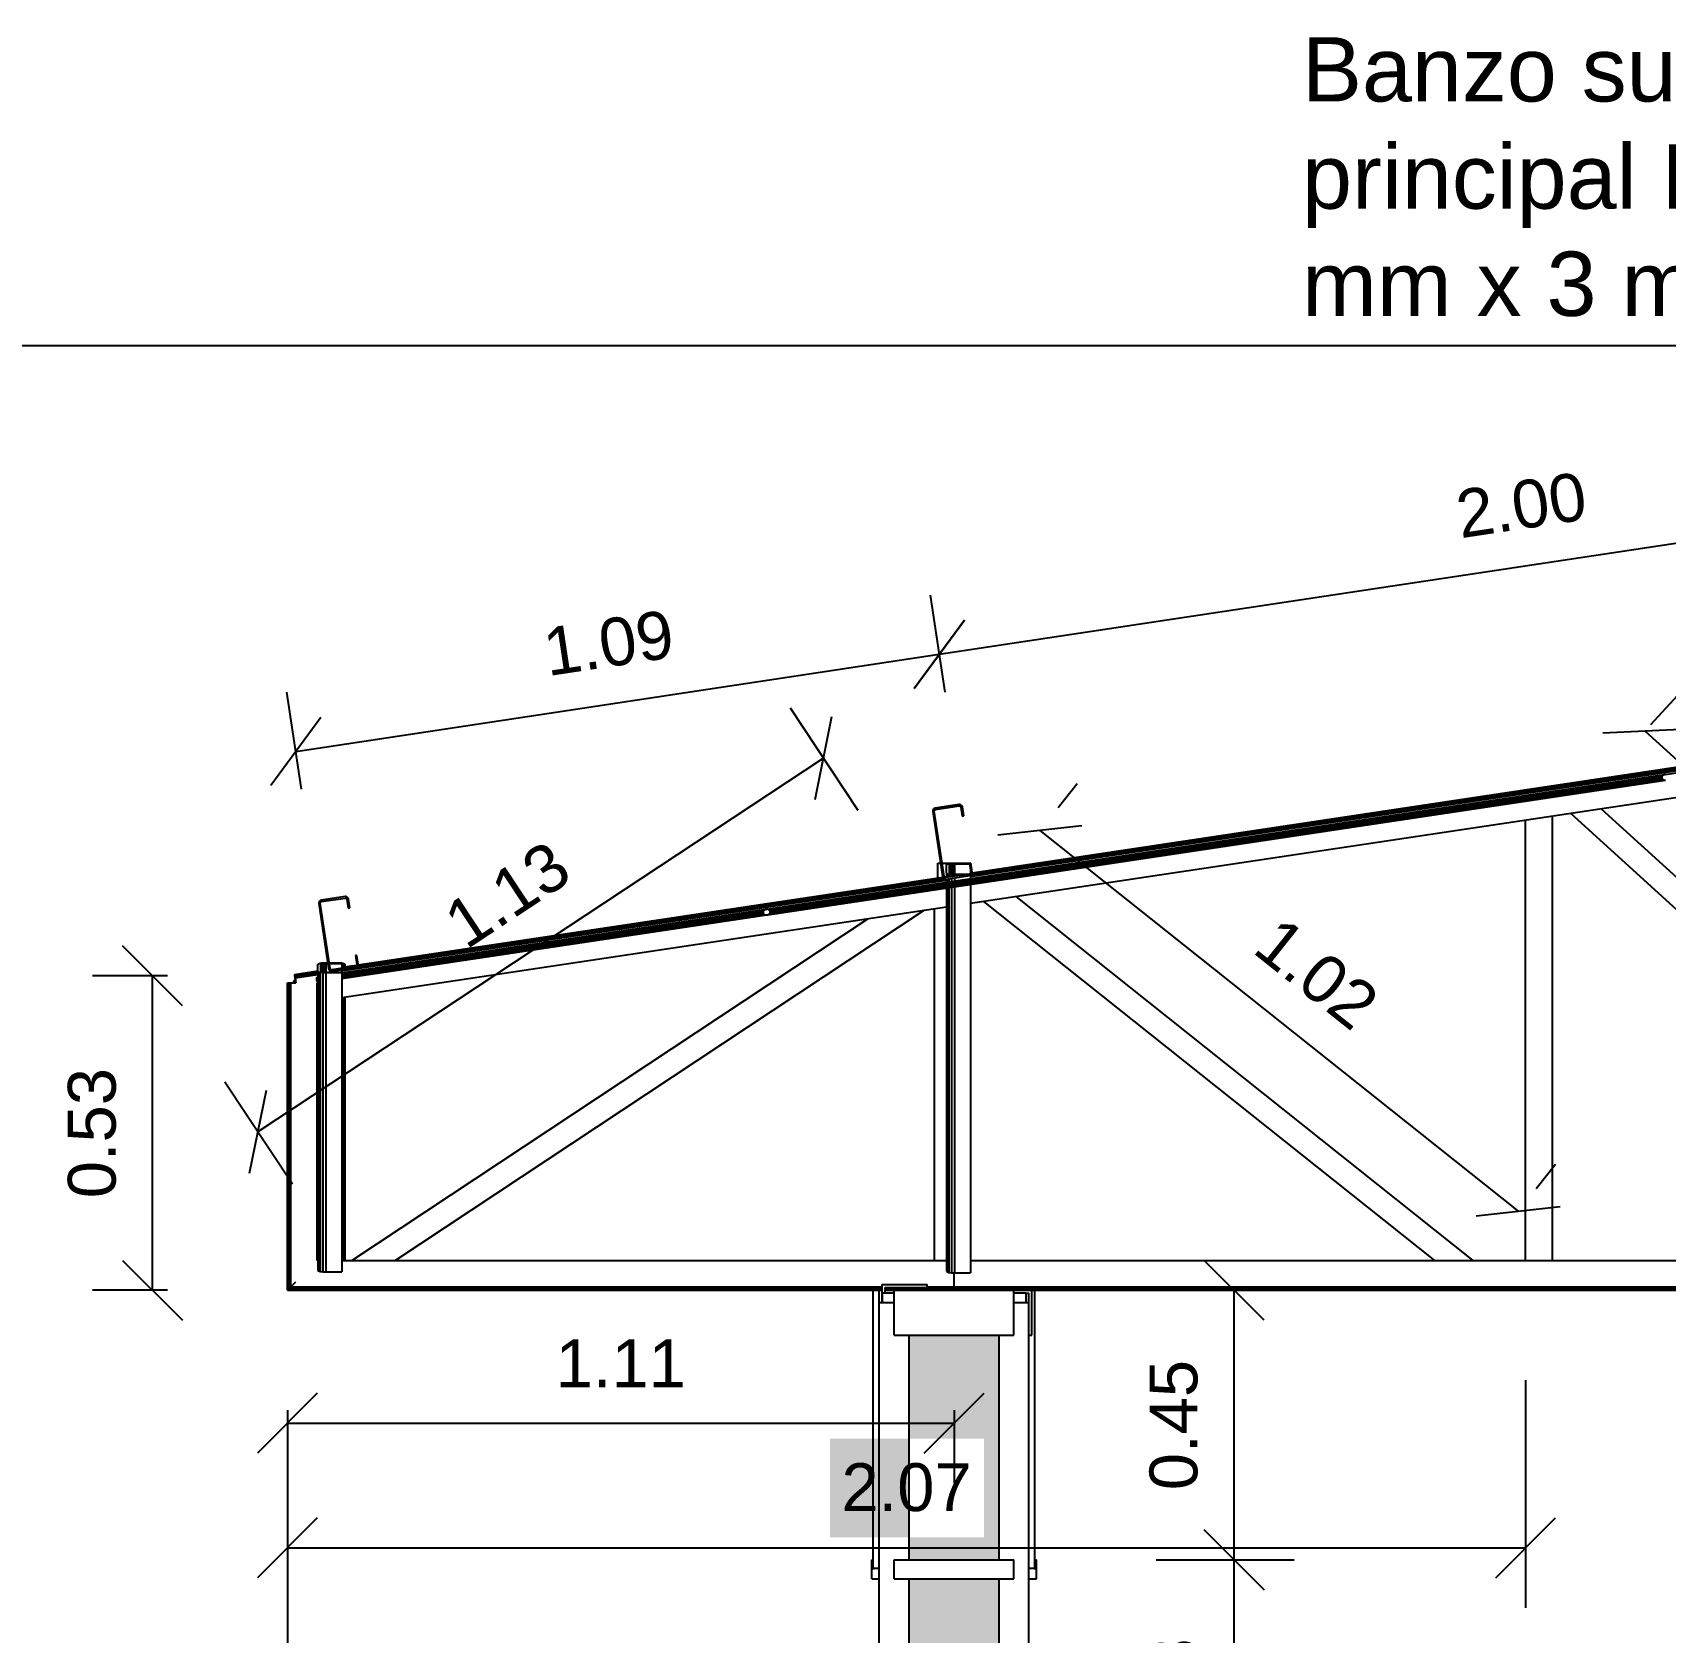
# Model space of a CAD drawing. Header units: millimetres. Extents: x 357 to 945, y 547 to 720.
# Drawn here: x 684.808 to 687.536, y 657.012 to 659.685 of the extents above; entities that cross this region are included whole.
import ezdxf

# ---------------------------------------------------------------- set-up
doc = ezdxf.new("R2010")
doc.units = ezdxf.units.MM
doc.header["$PDMODE"] = 34
doc.layers.add('ANC_COTAS', color=7, linetype='Continuous', lineweight=9)
for name, color, linetype in [('LCL - COTAS', 30, 'Continuous'), ('LCL-TEXTO4', 4, 'Continuous'), ('PLANTA-VIS', 7, 'Continuous')]:
    doc.layers.add(name, color=color, linetype=linetype)
doc.styles.add('Arial', font='arial.ttf')
doc.styles.add('ROMANS', font='arial.ttf')
doc.dimstyles.new('1-100', dxfattribs={"dimscale": 2, "dimtxt": 0.04, "dimasz": 0.05, "dimexe": 0.05, "dimexo": 0.1, "dimgap": 0.03, "dimtad": 1, "dimzin": 1, "dimdsep": 46, "dimtxsty": 'Arial', "dimblk": 'OBLIQUE', "dimcen": 0, "dimclrd": 256, "dimclre": 256, "dimclrt": 256, "dimadec": 0, "dimazin": 0, "dimtfac": 1, "dimtofl": 0, "dimtmove": 2, "dimatfit": 3, "dimldrblk": 'OBLIQUE', "dimfxl": 0.04, "dimtolj": 1, "dimtzin": 1, "dimarcsym": 0})

# ---------------------------------------------------------------- blocks, each defined once
blk = doc.blocks.new('_OBLIQUE')
at = {"color": 0, "linetype": 'ByBlock', "lineweight": -2}
blk.add_line((-0.5, -0.5), (0.5, 0.5), dxfattribs=at)
blk = doc.blocks.new('*D127')
at = {"layer": 'Defpoints', "color": 0, "transparency": 16777216}
for p in [(688.5892, 659.1614), (683.0051, 654.7237), (683.9977, 654.7237)]:
    blk.add_point(p, dxfattribs=at)
at = {"layer": 'LCL - COTAS', "lineweight": -2, "transparency": 16777216}
for p, q in [((688.3892, 659.1614), (682.9051, 659.1614)), ((683.0051, 659.1614), (683.0051, 654.7237)), ((683.7977, 654.7237), (682.9051, 654.7237))]:
    blk.add_line(p, q, dxfattribs=at)
at = {"layer": 'LCL - COTAS', "lineweight": -2, "transparency": 16777216, "xscale": 0.1, "yscale": 0.1, "zscale": 0.1}
for p, rotation in [((683.0051, 659.1614), 90), ((683.0051, 654.7237), 270)]:
    blk.add_blockref('_OBLIQUE', p, dxfattribs=dict(at, rotation=rotation))
at = {"layer": 'LCL - COTAS', "transparency": 16777216, "insert": (682.9051, 656.9426), "char_height": 0.08, "attachment_point": 5, "rotation": 90, "style": 'Arial'}
blk.add_mtext('\\A1;4.44', dxfattribs=at)
blk = doc.blocks.new('*D128')
at = {"layer": 'Defpoints', "color": 0, "transparency": 16777216}
for p in [(686.3229, 658.6462), (686.3623, 658.3853), (685.2873, 658.2229)]:
    blk.add_point(p, dxfattribs=at)
at = {"layer": 'LCL - COTAS', "lineweight": -2, "transparency": 16777216}
for p, q in [((686.3325, 658.583), (686.308, 658.7451)), ((685.2479, 658.4839), (686.3229, 658.6462)), ((685.2574, 658.4207), (685.2329, 658.5827))]:
    blk.add_line(p, q, dxfattribs=at)
at = {"layer": 'LCL - COTAS', "lineweight": -2, "transparency": 16777216, "xscale": 0.1, "yscale": 0.1, "zscale": 0.1}
for p, rotation in [((686.3229, 658.6462), 8.589323191064006), ((685.2479, 658.4839), 188.589323191064)]:
    blk.add_blockref('_OBLIQUE', p, dxfattribs=dict(at, rotation=rotation))
at = {"layer": 'LCL - COTAS', "transparency": 16777216, "insert": (685.7703, 658.6648), "char_height": 0.08, "attachment_point": 5, "rotation": 8.5893, "style": 'Arial'}
blk.add_mtext('\\A1;1.09', dxfattribs=at)
blk = doc.blocks.new('*D129')
at = {"layer": 'Defpoints', "color": 0, "transparency": 16777216}
for p in [(688.2976, 658.9445), (688.3364, 658.6874), (686.3623, 658.3853)]:
    blk.add_point(p, dxfattribs=at)
at = {"layer": 'LCL - COTAS', "lineweight": -2, "transparency": 16777216}
for p, q in [((688.3066, 658.8851), (688.2827, 659.0434)), ((686.3229, 658.6462), (688.2976, 658.9445)), ((686.3325, 658.583), (686.308, 658.7451))]:
    blk.add_line(p, q, dxfattribs=at)
at = {"layer": 'LCL - COTAS', "lineweight": -2, "transparency": 16777216, "xscale": 0.1, "yscale": 0.1, "zscale": 0.1}
for p, rotation in [((688.2976, 658.9445), 8.58932319106403), ((686.3229, 658.6462), 188.589323191064)]:
    blk.add_blockref('_OBLIQUE', p, dxfattribs=dict(at, rotation=rotation))
at = {"layer": 'LCL - COTAS', "transparency": 16777216, "insert": (687.2952, 658.8951), "char_height": 0.08, "attachment_point": 5, "rotation": 8.5893, "style": 'Arial'}
blk.add_mtext('\\A1;2.00', dxfattribs=at)
blk = doc.blocks.new('*D134')
at = {"layer": 'Defpoints', "color": 0, "transparency": 16777216}
for p in [(685.0084, 658.1089), (685.2337, 658.1089), (685.2337, 657.5837)]:
    blk.add_point(p, dxfattribs=at)
at = {"layer": 'LCL - COTAS', "lineweight": -2, "transparency": 16777216}
for p, q in [((685.0337, 658.1089), (684.9084, 658.1089)), ((685.0084, 657.5837), (685.0084, 658.1089)), ((685.0337, 657.5837), (684.9084, 657.5837))]:
    blk.add_line(p, q, dxfattribs=at)
at = {"layer": 'LCL - COTAS', "lineweight": -2, "transparency": 16777216, "xscale": 0.1, "yscale": 0.1, "zscale": 0.1}
for p, rotation in [((685.0084, 658.1089), 90), ((685.0084, 657.5837), 270)]:
    blk.add_blockref('_OBLIQUE', p, dxfattribs=dict(at, rotation=rotation))
at = {"layer": 'LCL - COTAS', "transparency": 16777216, "insert": (684.9075, 657.8463), "char_height": 0.08, "attachment_point": 5, "rotation": 90, "style": 'Arial'}
blk.add_mtext('\\A1;0.53', dxfattribs=at)
blk = doc.blocks.new('*D135')
at = {"layer": 'Defpoints', "color": 0, "transparency": 16777216}
for p in [(685.2337, 657.5837), (686.3476, 657.5837), (686.3476, 657.3617)]:
    blk.add_point(p, dxfattribs=at)
at = {"layer": 'LCL - COTAS', "lineweight": -2, "transparency": 16777216}
for p, q in [((685.2337, 657.3837), (685.2337, 657.2617)), ((686.3476, 657.3837), (686.3476, 657.2617)), ((685.2337, 657.3617), (686.3476, 657.3617))]:
    blk.add_line(p, q, dxfattribs=at)
at = {"layer": 'LCL - COTAS', "lineweight": -2, "transparency": 16777216, "xscale": 0.1, "yscale": 0.1, "zscale": 0.1, "rotation": 180}
blk.add_blockref('_OBLIQUE', (685.2337, 657.3617), dxfattribs=at)
at = {"layer": 'LCL - COTAS', "lineweight": -2, "transparency": 16777216, "xscale": 0.1, "yscale": 0.1, "zscale": 0.1}
blk.add_blockref('_OBLIQUE', (686.3476, 657.3617), dxfattribs=at)
at = {"layer": 'LCL - COTAS', "transparency": 16777216, "insert": (685.7907, 657.4618), "char_height": 0.08, "attachment_point": 5, "style": 'Arial'}
blk.add_mtext('\\A1;1.11', dxfattribs=at)
blk = doc.blocks.new('*D136')
at = {"layer": 'Defpoints', "color": 0, "transparency": 16777216}
for p in [(687.3024, 657.6337), (685.2337, 657.5837), (687.3024, 657.1534)]:
    blk.add_point(p, dxfattribs=at)
at = {"layer": 'LCL - COTAS', "lineweight": -2, "transparency": 16777216}
for p, q in [((687.3024, 657.4337), (687.3024, 657.0534)), ((685.2337, 657.3837), (685.2337, 657.0534)), ((685.2337, 657.1534), (687.3024, 657.1534))]:
    blk.add_line(p, q, dxfattribs=at)
at = {"layer": 'LCL - COTAS', "lineweight": -2, "transparency": 16777216, "xscale": 0.1, "yscale": 0.1, "zscale": 0.1, "rotation": 180}
blk.add_blockref('_OBLIQUE', (685.2337, 657.1534), dxfattribs=at)
at = {"layer": 'LCL - COTAS', "lineweight": -2, "transparency": 16777216, "xscale": 0.1, "yscale": 0.1, "zscale": 0.1}
blk.add_blockref('_OBLIQUE', (687.3024, 657.1534), dxfattribs=at)
at = {"layer": 'LCL - COTAS', "transparency": 16777216, "insert": (686.2681, 657.2543), "char_height": 0.08, "attachment_point": 5, "style": 'Arial'}
blk.add_mtext('\\A1;2.07', dxfattribs=at)
blk = doc.blocks.new('*D137')
at = {"layer": 'Defpoints', "color": 0, "transparency": 16777216}
for p in [(688.2899, 657.6337), (685.2337, 657.5837), (688.2899, 656.852)]:
    blk.add_point(p, dxfattribs=at)
at = {"layer": 'LCL - COTAS', "lineweight": -2, "transparency": 16777216}
for p, q in [((688.2899, 657.4337), (688.2899, 656.752)), ((685.2337, 657.3837), (685.2337, 656.752)), ((685.2337, 656.852), (686.8712, 656.852)), ((688.2899, 656.852), (687.1989, 656.852))]:
    blk.add_line(p, q, dxfattribs=at)
at = {"layer": 'LCL - COTAS', "lineweight": -2, "transparency": 16777216, "xscale": 0.1, "yscale": 0.1, "zscale": 0.1, "rotation": 180}
blk.add_blockref('_OBLIQUE', (685.2337, 656.852), dxfattribs=at)
at = {"layer": 'LCL - COTAS', "lineweight": -2, "transparency": 16777216, "xscale": 0.1, "yscale": 0.1, "zscale": 0.1}
blk.add_blockref('_OBLIQUE', (688.2899, 656.852), dxfattribs=at)
at = {"layer": 'LCL - COTAS', "transparency": 16777216, "insert": (687.035, 656.95), "char_height": 0.08, "attachment_point": 5, "style": 'Arial'}
blk.add_mtext('\\A1;3.06', dxfattribs=at)
blk = doc.blocks.new('*D138')
at = {"layer": 'Defpoints', "color": 0, "transparency": 16777216}
for p in [(689.2774, 657.6337), (685.2337, 657.5837), (689.2774, 656.5216)]:
    blk.add_point(p, dxfattribs=at)
at = {"layer": 'LCL - COTAS', "lineweight": -2, "transparency": 16777216}
for p, q in [((689.2774, 657.4337), (689.2774, 656.4216)), ((685.2337, 657.3837), (685.2337, 656.4216)), ((685.2337, 656.5216), (689.2774, 656.5216))]:
    blk.add_line(p, q, dxfattribs=at)
at = {"layer": 'LCL - COTAS', "lineweight": -2, "transparency": 16777216, "xscale": 0.1, "yscale": 0.1, "zscale": 0.1, "rotation": 180}
blk.add_blockref('_OBLIQUE', (685.2337, 656.5216), dxfattribs=at)
at = {"layer": 'LCL - COTAS', "lineweight": -2, "transparency": 16777216, "xscale": 0.1, "yscale": 0.1, "zscale": 0.1}
blk.add_blockref('_OBLIQUE', (689.2774, 656.5216), dxfattribs=at)
at = {"layer": 'LCL - COTAS', "transparency": 16777216, "insert": (687.2556, 656.6224), "char_height": 0.08, "attachment_point": 5, "style": 'Arial'}
blk.add_mtext('\\A1;4.04', dxfattribs=at)
blk = doc.blocks.new('*D139')
at = {"layer": 'Defpoints', "color": 0, "transparency": 16777216}
for p in [(690.2649, 657.6337), (685.2337, 657.5837), (690.2649, 656.2375)]:
    blk.add_point(p, dxfattribs=at)
at = {"layer": 'LCL - COTAS', "lineweight": -2, "transparency": 16777216}
for p, q in [((690.2649, 657.4337), (690.2649, 656.1375)), ((685.2337, 657.3837), (685.2337, 656.1375)), ((685.2337, 656.2375), (690.2649, 656.2375))]:
    blk.add_line(p, q, dxfattribs=at)
at = {"layer": 'LCL - COTAS', "lineweight": -2, "transparency": 16777216, "xscale": 0.1, "yscale": 0.1, "zscale": 0.1, "rotation": 180}
blk.add_blockref('_OBLIQUE', (685.2337, 656.2375), dxfattribs=at)
at = {"layer": 'LCL - COTAS', "lineweight": -2, "transparency": 16777216, "xscale": 0.1, "yscale": 0.1, "zscale": 0.1}
blk.add_blockref('_OBLIQUE', (690.2649, 656.2375), dxfattribs=at)
at = {"layer": 'LCL - COTAS', "transparency": 16777216, "insert": (687.7493, 656.3384), "char_height": 0.08, "attachment_point": 5, "style": 'Arial'}
blk.add_mtext('\\A1;5.03', dxfattribs=at)
blk = doc.blocks.new('*D140')
at = {"layer": 'Defpoints', "color": 0, "transparency": 16777216}
for p in [(691.2524, 657.6337), (685.2337, 657.5837), (691.2524, 655.9988)]:
    blk.add_point(p, dxfattribs=at)
at = {"layer": 'LCL - COTAS', "lineweight": -2, "transparency": 16777216}
for p, q in [((691.2524, 657.4337), (691.2524, 655.8988)), ((685.2337, 657.3837), (685.2337, 655.8988)), ((685.2337, 655.9988), (691.2524, 655.9988))]:
    blk.add_line(p, q, dxfattribs=at)
at = {"layer": 'LCL - COTAS', "lineweight": -2, "transparency": 16777216, "xscale": 0.1, "yscale": 0.1, "zscale": 0.1, "rotation": 180}
blk.add_blockref('_OBLIQUE', (685.2337, 655.9988), dxfattribs=at)
at = {"layer": 'LCL - COTAS', "lineweight": -2, "transparency": 16777216, "xscale": 0.1, "yscale": 0.1, "zscale": 0.1}
blk.add_blockref('_OBLIQUE', (691.2524, 655.9988), dxfattribs=at)
at = {"layer": 'LCL - COTAS', "transparency": 16777216, "insert": (688.2431, 656.0996), "char_height": 0.08, "attachment_point": 5, "style": 'Arial'}
blk.add_mtext('\\A1;6.02', dxfattribs=at)
blk = doc.blocks.new('*D141')
at = {"layer": 'Defpoints', "color": 0, "transparency": 16777216}
for p in [(685.2337, 657.5837), (692.2726, 657.5837), (692.2726, 655.7471)]:
    blk.add_point(p, dxfattribs=at)
at = {"layer": 'LCL - COTAS', "lineweight": -2, "transparency": 16777216}
for p, q in [((685.2337, 657.3837), (685.2337, 655.6471)), ((692.2726, 657.3837), (692.2726, 655.6471)), ((685.2337, 655.7471), (692.2726, 655.7471))]:
    blk.add_line(p, q, dxfattribs=at)
at = {"layer": 'LCL - COTAS', "lineweight": -2, "transparency": 16777216, "xscale": 0.1, "yscale": 0.1, "zscale": 0.1, "rotation": 180}
blk.add_blockref('_OBLIQUE', (685.2337, 655.7471), dxfattribs=at)
at = {"layer": 'LCL - COTAS', "lineweight": -2, "transparency": 16777216, "xscale": 0.1, "yscale": 0.1, "zscale": 0.1}
blk.add_blockref('_OBLIQUE', (692.2726, 655.7471), dxfattribs=at)
at = {"layer": 'LCL - COTAS', "transparency": 16777216, "insert": (688.7532, 655.848), "char_height": 0.08, "attachment_point": 5, "style": 'Arial'}
blk.add_mtext('\\A1;7.04', dxfattribs=at)
blk = doc.blocks.new('*D142')
at = {"layer": 'Defpoints', "color": 0, "transparency": 16777216}
for p in [(686.2974, 658.2186), (685.1843, 657.8483), (685.3524, 657.5939)]:
    blk.add_point(p, dxfattribs=at)
at = {"layer": 'LCL - COTAS', "lineweight": -2, "transparency": 16777216}
for p, q in [((686.1872, 658.3854), (686.0742, 658.5563)), ((686.1294, 658.4729), (685.1843, 657.8483)), ((685.2421, 657.7608), (685.1291, 657.9317))]:
    blk.add_line(p, q, dxfattribs=at)
at = {"layer": 'LCL - COTAS', "lineweight": -2, "transparency": 16777216, "xscale": 0.1, "yscale": 0.1, "zscale": 0.1}
for p, rotation in [((686.1294, 658.4729), 33.46246375828493), ((685.1843, 657.8483), 213.4624637582849)]:
    blk.add_blockref('_OBLIQUE', p, dxfattribs=dict(at, rotation=rotation))
at = {"layer": 'LCL - COTAS', "transparency": 16777216, "insert": (685.6012, 658.2447), "char_height": 0.08, "attachment_point": 5, "rotation": 33.4625, "style": 'Arial'}
blk.add_mtext('\\A1;1.13', dxfattribs=at)
blk = doc.blocks.new('*D143')
at = {"layer": 'Defpoints', "color": 0, "transparency": 16777216}
for p in [(686.3966, 658.2335), (687.2899, 657.7159), (687.1957, 657.5975)]:
    blk.add_point(p, dxfattribs=at)
at = {"layer": 'LCL - COTAS', "lineweight": -2, "transparency": 16777216}
for p, q in [((686.5212, 658.39), (686.5531, 658.4301)), ((686.4908, 658.3519), (687.2899, 657.7159)), ((687.3202, 657.754), (687.3522, 657.7942))]:
    blk.add_line(p, q, dxfattribs=at)
at = {"layer": 'LCL - COTAS', "lineweight": -2, "transparency": 16777216, "xscale": 0.1, "yscale": 0.1, "zscale": 0.1}
for p, rotation in [((686.4908, 658.3519), 141.484802203746), ((687.2899, 657.7159), 321.484802203746)]:
    blk.add_blockref('_OBLIQUE', p, dxfattribs=dict(at, rotation=rotation))
at = {"layer": 'LCL - COTAS', "transparency": 16777216, "insert": (686.9532, 658.1128), "char_height": 0.08, "attachment_point": 5, "rotation": 321.4848, "style": 'Arial'}
blk.add_mtext('\\A1;1.02', dxfattribs=at)
blk = doc.blocks.new('*D144')
at = {"layer": 'Defpoints', "color": 0, "transparency": 16777216}
for p in [(687.3774, 658.3806), (688.3598, 657.739), (688.2352, 657.6017)]:
    blk.add_point(p, dxfattribs=at)
at = {"layer": 'LCL - COTAS', "lineweight": -2, "transparency": 16777216}
for p, q in [((687.5118, 658.5287), (687.5693, 658.5919)), ((687.502, 658.5179), (688.3598, 657.739)), ((688.3696, 657.7498), (688.4271, 657.8131))]:
    blk.add_line(p, q, dxfattribs=at)
at = {"layer": 'LCL - COTAS', "lineweight": -2, "transparency": 16777216, "xscale": 0.1, "yscale": 0.1, "zscale": 0.1}
for p, rotation in [((687.502, 658.5179), 137.7620220731964), ((688.3598, 657.739), 317.7620220731964)]:
    blk.add_blockref('_OBLIQUE', p, dxfattribs=dict(at, rotation=rotation))
at = {"layer": 'LCL - COTAS', "transparency": 16777216, "insert": (687.9987, 658.2031), "char_height": 0.08, "attachment_point": 5, "rotation": 317.762, "style": 'Arial'}
blk.add_mtext('\\A1;1.16', dxfattribs=at)
blk = doc.blocks.new('*D157')
at = {"layer": 'Defpoints', "color": 0, "transparency": 16777216}
for p in [(686.4854, 657.1335), (686.8155, 657.1335), (686.4854, 656.6535)]:
    blk.add_point(p, dxfattribs=at)
at = {"layer": 'LCL - COTAS', "lineweight": -2, "transparency": 16777216}
for p, q in [((686.6854, 657.1335), (686.9155, 657.1335)), ((686.8155, 656.6535), (686.8155, 657.1335)), ((686.6854, 656.6535), (686.9155, 656.6535))]:
    blk.add_line(p, q, dxfattribs=at)
at = {"layer": 'LCL - COTAS', "lineweight": -2, "transparency": 16777216, "xscale": 0.1, "yscale": 0.1, "zscale": 0.1}
for p, rotation in [((686.8155, 657.1335), 90), ((686.8155, 656.6535), 270)]:
    blk.add_blockref('_OBLIQUE', p, dxfattribs=dict(at, rotation=rotation))
at = {"layer": 'LCL - COTAS', "transparency": 16777216, "insert": (686.7146, 656.8935), "char_height": 0.08, "attachment_point": 5, "rotation": 90, "style": 'Arial'}
blk.add_mtext('\\A1;0.48', dxfattribs=at)
blk = doc.blocks.new('*D158')
at = {"layer": 'Defpoints', "color": 0, "transparency": 16777216}
for p in [(686.4476, 657.5837), (686.8155, 657.5837), (686.4854, 657.1335)]:
    blk.add_point(p, dxfattribs=at)
at = {"layer": 'LCL - COTAS', "lineweight": -2, "transparency": 16777216}
for p, q in [((686.6476, 657.5837), (686.9155, 657.5837)), ((686.8155, 657.1335), (686.8155, 657.5837)), ((686.6854, 657.1335), (686.9155, 657.1335))]:
    blk.add_line(p, q, dxfattribs=at)
at = {"layer": 'LCL - COTAS', "lineweight": -2, "transparency": 16777216, "xscale": 0.1, "yscale": 0.1, "zscale": 0.1}
for p, rotation in [((686.8155, 657.5837), 90), ((686.8155, 657.1335), 270)]:
    blk.add_blockref('_OBLIQUE', p, dxfattribs=dict(at, rotation=rotation))
at = {"layer": 'LCL - COTAS', "transparency": 16777216, "insert": (686.7146, 657.3586), "char_height": 0.08, "attachment_point": 5, "rotation": 90, "style": 'Arial'}
blk.add_mtext('\\A1;0.45', dxfattribs=at)

msp = doc.modelspace()

# ---------------------------------------------------------------- hatches: boundary and pattern name
at = {"layer": 'ANC_COTAS'}
h = msp.add_hatch(dxfattribs=at)
h.set_pattern_fill('AR-CONC', color=256, scale=0.0005)
h.paths.add_polyline_path([(686.42263, 655.18176), (686.27263, 655.18176), (686.27263, 654.92374), (686.42263, 654.92374)])
h.paths.add_polyline_path([(686.42263, 655.66176), (686.27263, 655.66176), (686.27263, 655.21351), (686.42263, 655.21351)])
h.paths.add_polyline_path([(686.42263, 656.14176), (686.27263, 656.14176), (686.27263, 655.69351), (686.42263, 655.69351)])
h.paths.add_polyline_path([(686.42263, 656.62176), (686.27263, 656.62176), (686.27263, 656.17351), (686.42263, 656.17351)])
h.paths.add_polyline_path([(686.42263, 657.10176), (686.27263, 657.10176), (686.27263, 656.65351), (686.42263, 656.65351)])
h.paths.add_polyline_path([(686.42263, 657.50873), (686.27263, 657.50873), (686.27263, 657.13351), (686.42263, 657.13351)])
h.paths.add_polyline_path([(686.14023, 657.17127), (686.39775, 657.17127), (686.39775, 657.33613), (686.14023, 657.33613)])

# ---------------------------------------------------------------- linework, layer by layer
at = {"layer": 'PLANTA-VIS', "extrusion": (0, 1, 0)}
for p, q in [((686.37502, 658.27705), (688.30804, 658.567)), ((686.37502, 658.27473), (688.31002, 658.56498)), ((686.37725, 658.27935), (688.30482, 658.56848)), ((686.37776, 658.28074), (688.30393, 658.56967)), ((686.37778, 658.28121), (688.30377, 658.5701)), ((687.53544, 658.44561), (688.28232, 658.55765)), ((686.37502, 658.23023), (688.31002, 658.52048)), ((686.7844, 658.33295), (687.53468, 658.44549)), ((686.78443, 658.33288), (687.53394, 658.4453)), ((686.78446, 658.33272), (687.53323, 658.44504)), ((686.78449, 658.3325), (687.53255, 658.44471)), ((686.78454, 658.33221), (687.53194, 658.44432)), ((686.78459, 658.33186), (687.53138, 658.44388)), ((686.78465, 658.33145), (687.53089, 658.44339)), ((686.78472, 658.33099), (687.53048, 658.44286)), ((686.78475, 658.33301), (687.53544, 658.44561)), ((686.7848, 658.33049), (687.53015, 658.44229)), ((686.78488, 658.32995), (687.52992, 658.44171)), ((686.78496, 658.32939), (687.52977, 658.44111)), ((686.78505, 658.32881), (687.52973, 658.44051)), ((686.78514, 658.32821), (687.52977, 658.43991)), ((686.78523, 658.32762), (687.52992, 658.43933)), ((686.78531, 658.32704), (687.53015, 658.43877)), ((686.7854, 658.32648), (687.53048, 658.43825)), ((686.78548, 658.32595), (687.53089, 658.43776)), ((686.78552, 658.32351), (687.5362, 658.43611)), ((686.78555, 658.32545), (687.53138, 658.43733)), ((686.78562, 658.325), (687.53194, 658.43695)), ((686.78568, 658.3246), (687.53255, 658.43663)), ((686.78573, 658.32426), (687.53323, 658.43638)), ((686.78577, 658.32398), (687.53394, 658.4362)), ((686.7858, 658.32377), (687.53468, 658.4361)), ((686.78581, 658.32362), (687.53544, 658.43607)), ((687.52977, 658.44111), (687.52973, 658.44051)), ((687.52973, 658.44051), (687.52977, 658.43991)), ((687.52992, 658.44171), (687.52977, 658.44111)), ((687.52977, 658.43991), (687.52992, 658.43933)), ((687.53015, 658.44229), (687.52992, 658.44171)), ((687.52992, 658.43933), (687.53015, 658.43877)), ((687.53048, 658.44286), (687.53015, 658.44229)), ((687.53015, 658.43877), (687.53048, 658.43825)), ((687.53089, 658.44339), (687.53048, 658.44286)), ((687.53048, 658.43825), (687.53089, 658.43776)), ((687.53138, 658.44388), (687.53089, 658.44339)), ((687.53089, 658.43776), (687.53138, 658.43733)), ((687.53194, 658.44432), (687.53138, 658.44388)), ((687.53138, 658.43733), (687.53194, 658.43695)), ((687.53255, 658.44471), (687.53194, 658.44432)), ((687.53194, 658.43695), (687.53255, 658.43663)), ((687.53323, 658.44504), (687.53255, 658.44471)), ((687.53255, 658.43663), (687.53323, 658.43638)), ((687.53394, 658.4453), (687.53323, 658.44504)), ((687.53323, 658.43638), (687.53394, 658.4362)), ((687.53468, 658.44549), (687.53394, 658.4453)), ((687.53394, 658.4362), (687.53468, 658.4361)), ((687.53544, 658.44561), (687.53468, 658.44549)), ((687.53468, 658.4361), (687.53544, 658.43607)), ((687.5362, 658.44566), (687.53544, 658.44561)), ((687.53544, 658.43607), (687.5362, 658.43611)), ((686.31209, 658.38562), (686.312, 658.38367)), ((686.312, 658.38367), (686.32839, 658.2749)), ((686.31292, 658.38739), (686.31209, 658.38562)), ((686.31436, 658.3887), (686.31292, 658.38739)), ((686.3162, 658.38936), (686.31436, 658.3887)), ((686.31447, 658.38404), (686.31452, 658.38502)), ((686.33086, 658.27527), (686.31447, 658.38404)), ((686.31452, 658.38502), (686.31493, 658.3859)), ((686.31493, 658.3859), (686.31565, 658.38656)), ((686.31565, 658.38656), (686.31657, 658.38689)), ((686.35575, 658.39532), (686.3162, 658.38936)), ((686.31657, 658.38689), (686.35613, 658.39285)), ((686.3577, 658.39523), (686.35575, 658.39532)), ((686.35613, 658.39285), (686.3571, 658.3928)), ((686.3571, 658.3928), (686.35798, 658.39239)), ((686.35947, 658.3944), (686.3577, 658.39523)), ((686.35798, 658.39239), (686.35864, 658.39167)), ((686.35864, 658.39167), (686.35897, 658.39075)), ((686.35897, 658.39075), (686.36121, 658.37592)), ((686.36078, 658.39296), (686.35947, 658.3944)), ((686.36144, 658.39112), (686.36078, 658.39296)), ((686.36121, 658.37592), (686.36368, 658.37629)), ((686.36368, 658.37629), (686.36144, 658.39112)), ((687.34743, 657.63374), (687.34743, 658.37609)), ((687.37739, 658.38058), (688.19994, 657.63374)), ((687.42845, 658.38824), (688.25944, 657.63374)), ((687.30243, 657.63374), (687.30243, 658.36934)), ((686.03406, 658.22041), (686.78475, 658.33301)), ((686.03483, 658.22045), (686.78446, 658.3329)), ((686.03483, 658.21091), (686.78552, 658.32351)), ((686.03559, 658.22042), (686.78447, 658.33275)), ((686.03559, 658.21102), (686.78587, 658.32357)), ((686.03633, 658.22032), (686.7845, 658.33254)), ((686.03633, 658.21122), (686.78584, 658.32364)), ((686.03704, 658.22014), (686.78454, 658.33226)), ((686.03704, 658.21148), (686.78581, 658.3238)), ((686.03771, 658.21989), (686.78459, 658.33192)), ((686.03771, 658.21181), (686.78578, 658.32402)), ((686.03833, 658.21957), (686.78465, 658.33152)), ((686.03833, 658.2122), (686.78573, 658.32431)), ((686.03889, 658.21919), (686.78472, 658.33106)), ((686.03889, 658.21264), (686.78568, 658.32466)), ((686.03938, 658.21876), (686.78479, 658.33057)), ((686.03938, 658.21313), (686.78562, 658.32507)), ((686.03979, 658.21827), (686.78487, 658.33004)), ((686.03979, 658.21366), (686.78555, 658.32553)), ((686.04011, 658.21775), (686.78496, 658.32947)), ((686.04011, 658.21423), (686.78547, 658.32603)), ((686.04035, 658.21719), (686.78504, 658.32889)), ((686.04035, 658.21481), (686.78539, 658.32657)), ((686.04049, 658.21661), (686.78513, 658.3283)), ((686.04049, 658.21541), (686.78531, 658.32713)), ((686.04054, 658.21601), (686.78522, 658.32771)), ((686.32024, 658.29751), (686.32499, 658.29751)), ((686.32024, 658.27258), (686.32024, 658.29751)), ((686.32751, 658.29751), (686.34724, 658.29751)), ((686.33502, 658.2943), (686.33601, 658.29553)), ((686.33502, 658.28096), (686.33502, 658.2943)), ((686.33601, 658.29553), (686.33882, 658.29657)), ((686.33882, 658.29657), (686.34304, 658.29727)), ((686.34002, 658.2943), (686.34062, 658.29505)), ((686.34002, 658.28096), (686.34002, 658.2943)), ((686.34062, 658.29505), (686.34236, 658.2957)), ((686.34062, 658.29505), (686.34062, 658.28021)), ((686.34236, 658.2957), (686.34495, 658.29612)), ((686.34236, 658.2957), (686.34236, 658.27956)), ((686.34304, 658.29727), (686.34802, 658.29751)), ((686.34495, 658.29612), (686.34802, 658.29627)), ((686.34495, 658.29612), (686.34495, 658.27914)), ((686.34724, 658.29751), (686.34763, 658.2975)), ((686.34724, 658.29748), (686.34724, 658.29751)), ((686.34802, 658.29751), (686.37502, 658.29751)), ((686.34802, 658.29627), (686.37322, 658.29627)), ((686.34802, 658.29627), (686.34802, 658.27899)), ((686.3756, 658.29718), (686.37313, 658.29681)), ((686.37313, 658.29681), (686.37536, 658.28198)), ((686.37502, 658.2971), (686.37502, 658.29751)), ((686.37783, 658.28235), (686.3756, 658.29718)), ((685.32478, 658.11719), (686.33502, 658.26873)), ((685.34875, 658.12311), (686.33304, 658.27075)), ((685.35144, 658.12548), (686.32982, 658.27223)), ((685.35195, 658.12687), (686.32893, 658.27342)), ((685.35197, 658.12733), (686.32877, 658.27385)), ((686.32839, 658.2749), (686.32905, 658.27306)), ((686.32905, 658.27306), (686.33037, 658.27162)), ((686.33037, 658.27162), (686.33213, 658.27079)), ((686.3312, 658.27436), (686.33086, 658.27527)), ((686.33185, 658.27363), (686.3312, 658.27436)), ((686.33132, 658.27424), (686.33502, 658.27479)), ((686.33168, 658.27383), (686.33502, 658.27433)), ((686.33273, 658.27322), (686.33185, 658.27363)), ((686.33213, 658.27079), (686.33408, 658.2707)), ((686.33371, 658.27317), (686.33273, 658.27322)), ((686.37326, 658.27913), (686.33371, 658.27317)), ((686.33408, 658.2707), (686.37364, 658.27666)), ((686.33502, 658.28096), (686.33601, 658.27973)), ((686.33502, 658.28096), (686.33502, 658.27337)), ((686.33502, 658.27085), (686.33502, 658.26555)), ((686.33601, 658.27973), (686.33882, 658.27869)), ((686.33601, 658.27973), (686.33601, 658.27352)), ((686.33601, 658.271), (686.33601, 658.2657)), ((686.33882, 658.27869), (686.34304, 658.27799)), ((686.33882, 658.27869), (686.33882, 658.27394)), ((686.33882, 658.27142), (686.33882, 658.26612)), ((686.34002, 658.28096), (686.34062, 658.28021)), ((686.34062, 658.28021), (686.34236, 658.27956)), ((686.34236, 658.27956), (686.34495, 658.27914)), ((686.34304, 658.27799), (686.34802, 658.27775)), ((686.34304, 658.27799), (686.34304, 658.27458)), ((686.34304, 658.27205), (686.34304, 658.26676)), ((686.34495, 658.27914), (686.34802, 658.27899)), ((686.34802, 658.27899), (686.37234, 658.27899)), ((686.34802, 658.27775), (686.36411, 658.27775)), ((686.34802, 658.27775), (686.34802, 658.27533)), ((686.34802, 658.2728), (686.34802, 658.2675)), ((686.37418, 658.27946), (686.37326, 658.27913)), ((686.37364, 658.27666), (686.37547, 658.27732)), ((686.3749, 658.28012), (686.37418, 658.27946)), ((686.37532, 658.281), (686.3749, 658.28012)), ((686.37502, 658.28425), (686.37502, 658.28038)), ((686.37502, 658.28079), (686.37524, 658.28082)), ((686.37502, 658.27716), (686.37502, 658.27155)), ((686.37536, 658.28198), (686.37532, 658.281)), ((686.37547, 658.27732), (686.37691, 658.27864)), ((686.37691, 658.27864), (686.37774, 658.2804)), ((686.37774, 658.2804), (686.37783, 658.28235)), ((685.33002, 658.24144), (685.29046, 658.23551)), ((685.29083, 658.23304), (685.33039, 658.23897)), ((685.33196, 658.24135), (685.33002, 658.24144)), ((685.33039, 658.23897), (685.33136, 658.23892)), ((685.33136, 658.23892), (685.33224, 658.23851)), ((685.33373, 658.24052), (685.33196, 658.24135)), ((685.33224, 658.23851), (685.3329, 658.23778)), ((685.3329, 658.23778), (685.33323, 658.23687)), ((685.33504, 658.23907), (685.33373, 658.24052)), ((685.3357, 658.23724), (685.33504, 658.23907)), ((685.33793, 658.2224), (685.3357, 658.23724)), ((686.33502, 658.25593), (686.33502, 657.61596)), ((686.33601, 658.25608), (686.33601, 657.61473)), ((686.33882, 658.2565), (686.33882, 657.61369)), ((686.34304, 658.25714), (686.34304, 657.61299)), ((686.34802, 658.25788), (686.34802, 657.61275)), ((686.37502, 658.26193), (686.37502, 657.61275)), ((686.45066, 658.24157), (687.21437, 657.63374)), ((685.28635, 658.23177), (685.28626, 658.22982)), ((685.28626, 658.22982), (685.30257, 658.12104)), ((685.28718, 658.23354), (685.28635, 658.23177)), ((685.28862, 658.23485), (685.28718, 658.23354)), ((685.29046, 658.23551), (685.28862, 658.23485)), ((685.28873, 658.23019), (685.28877, 658.23117)), ((685.30504, 658.12141), (685.28873, 658.23019)), ((685.28877, 658.23117), (685.28919, 658.23205)), ((685.28919, 658.23205), (685.28991, 658.23271)), ((685.28991, 658.23271), (685.29083, 658.23304)), ((685.32478, 658.07269), (686.33502, 658.22423)), ((685.32478, 658.11402), (686.03406, 658.22041)), ((685.32478, 658.11401), (686.03331, 658.22029)), ((685.32478, 658.11393), (686.03256, 658.2201)), ((685.32478, 658.11377), (686.03185, 658.21983)), ((685.32478, 658.11354), (686.03118, 658.2195)), ((685.32478, 658.11325), (686.03056, 658.21912)), ((685.32478, 658.11289), (686.03, 658.21867)), ((685.32478, 658.11247), (686.02952, 658.21818)), ((685.32478, 658.112), (686.02911, 658.21765)), ((685.32478, 658.11149), (686.02878, 658.21709)), ((685.32478, 658.11094), (686.02854, 658.2165)), ((685.32478, 658.11036), (686.0284, 658.2159)), ((685.32478, 658.10977), (686.02835, 658.2153)), ((685.32478, 658.10916), (686.0284, 658.2147)), ((685.32478, 658.10856), (686.02854, 658.21412)), ((685.32478, 658.10797), (686.02878, 658.21356)), ((685.32478, 658.10739), (686.02911, 658.21304)), ((685.32478, 658.10685), (686.02952, 658.21256)), ((685.32478, 658.10634), (686.03, 658.21212)), ((685.32478, 658.10588), (686.03056, 658.21174)), ((685.32478, 658.10547), (686.03118, 658.21143)), ((685.32478, 658.10512), (686.03185, 658.21118)), ((685.32478, 658.10483), (686.03256, 658.211)), ((685.32478, 658.1044), (686.03483, 658.21091)), ((685.32478, 658.10461), (686.03331, 658.21089)), ((685.32478, 658.10447), (686.03406, 658.21086)), ((685.33323, 658.23687), (685.33545, 658.22203)), ((685.33545, 658.22203), (685.33793, 658.2224)), ((685.41365, 657.63374), (686.29744, 658.21859)), ((686.0284, 658.2159), (686.02835, 658.2153)), ((686.02835, 658.2153), (686.0284, 658.2147)), ((686.02854, 658.2165), (686.0284, 658.2159)), ((686.0284, 658.2147), (686.02854, 658.21412)), ((686.02878, 658.21709), (686.02854, 658.2165)), ((686.02854, 658.21412), (686.02878, 658.21356)), ((686.02911, 658.21765), (686.02878, 658.21709)), ((686.02878, 658.21356), (686.02911, 658.21304)), ((686.02952, 658.21818), (686.02911, 658.21765)), ((686.02911, 658.21304), (686.02952, 658.21256)), ((686.03, 658.21867), (686.02952, 658.21818)), ((686.02952, 658.21256), (686.03, 658.21212)), ((686.03056, 658.21912), (686.03, 658.21867)), ((686.03, 658.21212), (686.03056, 658.21174)), ((686.03118, 658.2195), (686.03056, 658.21912)), ((686.03056, 658.21174), (686.03118, 658.21143)), ((686.03185, 658.21983), (686.03118, 658.2195)), ((686.03118, 658.21143), (686.03185, 658.21118)), ((686.03256, 658.2201), (686.03185, 658.21983)), ((686.03185, 658.21118), (686.03256, 658.211)), ((686.03331, 658.22029), (686.03256, 658.2201)), ((686.03256, 658.211), (686.03331, 658.21089)), ((686.03406, 658.22041), (686.03331, 658.22029)), ((686.03331, 658.21089), (686.03406, 658.21086)), ((686.03483, 658.22045), (686.03406, 658.22041)), ((686.03406, 658.21086), (686.03483, 658.21091)), ((686.03559, 658.22042), (686.03483, 658.22045)), ((686.03483, 658.21091), (686.03559, 658.21102)), ((686.03633, 658.22032), (686.03559, 658.22042)), ((686.03559, 658.21102), (686.03633, 658.21122)), ((686.03704, 658.22014), (686.03633, 658.22032)), ((686.03633, 658.21122), (686.03704, 658.21148)), ((686.03771, 658.21989), (686.03704, 658.22014)), ((686.03704, 658.21148), (686.03771, 658.21181)), ((686.03833, 658.21957), (686.03771, 658.21989)), ((686.03771, 658.21181), (686.03833, 658.2122)), ((686.03889, 658.21919), (686.03833, 658.21957)), ((686.03833, 658.2122), (686.03889, 658.21264)), ((686.03938, 658.21876), (686.03889, 658.21919)), ((686.03889, 658.21264), (686.03938, 658.21313)), ((686.03979, 658.21827), (686.03938, 658.21876)), ((686.03938, 658.21313), (686.03979, 658.21366)), ((686.04011, 658.21775), (686.03979, 658.21827)), ((686.03979, 658.21366), (686.04011, 658.21423)), ((686.04035, 658.21719), (686.04011, 658.21775)), ((686.04011, 658.21423), (686.04035, 658.21481)), ((686.04049, 658.21661), (686.04035, 658.21719)), ((686.04035, 658.21481), (686.04049, 658.21541)), ((686.04054, 658.21601), (686.04049, 658.21661)), ((686.04049, 658.21541), (686.04054, 658.21601)), ((686.31493, 657.63374), (686.31493, 658.22122)), ((686.39661, 658.23347), (687.15015, 657.63374)), ((685.34116, 657.63374), (686.2037, 658.20453)), ((685.28478, 658.12822), (685.28577, 658.12925)), ((685.28478, 658.11704), (685.28478, 658.12822)), ((685.28577, 658.12925), (685.28858, 658.13012)), ((685.28858, 658.13012), (685.2928, 658.1307)), ((685.28978, 658.12822), (685.29038, 658.12885)), ((685.28978, 658.11704), (685.28978, 658.12822)), ((685.29024, 658.13091), (685.29778, 658.13091)), ((685.29024, 658.13035), (685.29024, 658.13091)), ((685.29038, 658.12885), (685.29212, 658.12939)), ((685.29038, 658.12885), (685.29038, 658.11641)), ((685.29212, 658.12939), (685.29471, 658.12975)), ((685.29212, 658.12939), (685.29212, 658.11587)), ((685.2928, 658.1307), (685.29778, 658.13091)), ((685.29471, 658.12975), (685.29778, 658.12987)), ((685.29471, 658.12975), (685.29471, 658.11551)), ((685.29778, 658.13091), (685.30109, 658.13091)), ((685.29778, 658.12987), (685.30125, 658.12987)), ((685.29778, 658.12987), (685.29778, 658.11539)), ((685.30362, 658.13091), (685.32478, 658.13091)), ((685.30378, 658.12987), (685.32478, 658.12987)), ((685.32478, 658.12987), (685.32478, 658.13091)), ((685.32478, 658.13035), (685.32644, 658.13012)), ((685.32478, 658.12987), (685.32478, 658.12185)), ((685.32644, 658.13012), (685.32925, 658.12925)), ((685.32644, 658.12351), (685.32644, 658.13012)), ((685.32925, 658.12925), (685.33024, 658.12822)), ((685.32925, 658.12393), (685.32925, 658.12925)), ((685.33024, 658.12408), (685.33024, 658.12822)), ((685.34979, 658.14329), (685.34732, 658.14292)), ((685.34732, 658.14292), (685.34955, 658.12808)), ((685.34955, 658.12808), (685.3495, 658.12711)), ((685.35202, 658.12845), (685.34979, 658.14329)), ((685.35193, 658.12651), (685.35202, 658.12845)), ((685.24473, 658.10088), (685.24446, 658.10042)), ((685.24446, 658.10042), (685.24716, 658.10083)), ((685.24505, 658.10129), (685.24473, 658.10088)), ((685.24473, 658.10088), (685.24709, 658.10124)), ((685.24541, 658.10164), (685.24505, 658.10129)), ((685.24505, 658.10129), (685.24704, 658.10159)), ((685.2458, 658.10193), (685.24541, 658.10164)), ((685.24541, 658.10164), (685.247, 658.10188)), ((685.24557, 658.11137), (685.28478, 658.11726)), ((685.24557, 658.11137), (685.24564, 658.11092)), ((685.24557, 658.11137), (685.24601, 658.1084)), ((685.24557, 658.11137), (685.24614, 658.10753)), ((685.24564, 658.11092), (685.28478, 658.1168)), ((685.24564, 658.11092), (685.24583, 658.10963)), ((685.24622, 658.10214), (685.2458, 658.10193)), ((685.2458, 658.10193), (685.24696, 658.1021)), ((685.24583, 658.10963), (685.28478, 658.11548)), ((685.24583, 658.10963), (685.24612, 658.10771)), ((685.24583, 658.10963), (685.24764, 658.09763)), ((685.24583, 658.10963), (685.24614, 658.10753)), ((685.24601, 658.1084), (685.24602, 658.10838)), ((685.24612, 658.10771), (685.28478, 658.11351)), ((685.24612, 658.10771), (685.24646, 658.10544)), ((685.24614, 658.10753), (685.24627, 658.1067)), ((685.24666, 658.10229), (685.24622, 658.10214)), ((685.24622, 658.10214), (685.24694, 658.10225)), ((685.24646, 658.10544), (685.28478, 658.11119)), ((685.24646, 658.10544), (685.24764, 658.09763)), ((685.24693, 658.10234), (685.24666, 658.10229)), ((685.24666, 658.10229), (685.24693, 658.10233)), ((685.28147, 658.10327), (685.28478, 658.10377)), ((685.28152, 658.10387), (685.28478, 658.10436)), ((685.28152, 658.10267), (685.28478, 658.10316)), ((685.28166, 658.10447), (685.28478, 658.10494)), ((685.28166, 658.10209), (685.28478, 658.10256)), ((685.2819, 658.10505), (685.28478, 658.10549)), ((685.2819, 658.10153), (685.28478, 658.10197)), ((685.28223, 658.10562), (685.28478, 658.106)), ((685.28223, 658.10101), (685.28478, 658.10139)), ((685.28264, 658.10615), (685.28478, 658.10647)), ((685.28264, 658.10053), (685.28478, 658.10085)), ((685.28312, 658.10664), (685.28478, 658.10689)), ((685.28368, 658.10708), (685.28478, 658.10725)), ((685.2843, 658.10747), (685.28478, 658.10754)), ((685.28478, 658.11704), (685.28577, 658.11601)), ((685.28478, 658.11704), (685.28478, 657.61704)), ((685.28577, 658.11601), (685.28858, 658.11514)), ((685.28577, 658.11601), (685.28577, 657.61601)), ((685.28858, 658.11514), (685.2928, 658.11456)), ((685.28858, 658.11514), (685.28858, 657.61514)), ((685.28978, 658.11704), (685.29038, 658.11641)), ((685.29038, 658.11641), (685.29212, 658.11587)), ((685.29212, 658.11587), (685.29471, 658.11551)), ((685.2928, 658.11456), (685.29778, 658.11435)), ((685.2928, 658.11456), (685.2928, 657.61456)), ((685.29471, 658.11551), (685.29778, 658.11539)), ((685.29778, 658.11539), (685.32478, 658.11539)), ((685.29778, 658.11435), (685.32478, 658.11435)), ((685.29778, 658.11435), (685.29778, 657.61435)), ((685.30257, 658.12104), (685.30323, 658.1192)), ((685.30323, 658.1192), (685.30454, 658.11776)), ((685.30454, 658.11776), (685.30631, 658.11693)), ((685.30537, 658.12049), (685.30504, 658.12141)), ((685.30603, 658.11977), (685.30537, 658.12049)), ((685.30691, 658.11935), (685.30603, 658.11977)), ((685.30631, 658.11693), (685.30826, 658.11684)), ((685.30789, 658.11931), (685.30691, 658.11935)), ((685.34744, 658.12524), (685.30789, 658.11931)), ((685.30826, 658.11684), (685.34782, 658.12277)), ((685.32478, 658.12326), (685.34943, 658.12695)), ((685.32478, 658.1228), (685.34919, 658.12646)), ((685.32478, 658.11932), (685.32478, 658.11539)), ((685.32478, 658.11435), (685.32478, 658.11539)), ((685.32478, 658.11435), (685.32478, 657.61435)), ((685.34836, 658.12557), (685.34744, 658.12524)), ((685.34782, 658.12277), (685.34965, 658.12343)), ((685.34908, 658.12623), (685.34836, 658.12557)), ((685.3495, 658.12711), (685.34908, 658.12623)), ((685.34965, 658.12343), (685.35109, 658.12474)), ((685.35109, 658.12474), (685.35193, 658.12651)), ((685.23374, 658.09763), (685.23419, 658.09763)), ((685.23374, 657.58374), (685.23374, 658.09763)), ((685.23419, 658.09763), (685.23549, 658.09763)), ((685.23419, 657.58419), (685.23419, 658.09763)), ((685.23549, 658.09763), (685.23744, 658.09763)), ((685.23549, 657.58549), (685.23549, 658.09763)), ((685.23744, 658.09763), (685.23974, 658.09763)), ((685.23744, 657.58744), (685.23744, 658.09763)), ((685.23974, 658.09763), (685.24764, 658.09763)), ((685.23974, 657.58974), (685.23974, 658.09763)), ((685.24396, 658.09881), (685.24391, 658.09823)), ((685.24391, 658.09823), (685.24747, 658.09876)), ((685.24391, 658.09823), (685.24391, 658.09763)), ((685.24391, 658.09763), (685.24755, 658.09818)), ((685.24407, 658.09938), (685.24396, 658.09881)), ((685.24396, 658.09881), (685.24738, 658.09933)), ((685.24424, 658.09992), (685.24407, 658.09938)), ((685.24407, 658.09938), (685.2473, 658.09986)), ((685.24446, 658.10042), (685.24424, 658.09992)), ((685.24424, 658.09992), (685.24723, 658.10037)), ((685.28312, 658.10009), (685.28478, 658.10034)), ((685.28368, 658.09971), (685.28478, 658.09988)), ((685.28374, 657.63374), (685.28374, 658.09763)), ((685.2843, 658.0994), (685.28478, 658.09947)), ((685.33024, 657.63374), (685.33024, 658.07351)), ((685.28374, 658.06654), (685.28478, 658.06669)), ((685.32644, 657.63374), (685.32644, 658.07294)), ((685.32925, 657.63374), (685.32925, 658.07336)), ((685.28374, 657.63374), (685.28478, 657.63374)), ((685.28478, 657.61704), (685.28577, 657.61601)), ((685.28577, 657.61601), (685.28858, 657.61514)), ((685.28858, 657.61514), (685.2928, 657.61456)), ((685.2928, 657.61456), (685.29778, 657.61435)), ((685.29778, 657.61435), (685.32478, 657.61435)), ((685.32478, 657.63374), (686.33502, 657.63374)), ((686.33502, 657.61596), (686.33601, 657.61473)), ((686.33601, 657.61473), (686.33882, 657.61369)), ((686.33882, 657.61369), (686.34304, 657.61299)), ((686.34304, 657.61299), (686.34802, 657.61275)), ((686.34763, 657.58974), (686.34763, 657.61277)), ((686.34763, 657.58974), (686.34763, 657.61277)), ((686.34802, 657.61275), (686.37502, 657.61275)), ((686.37502, 657.63374), (688.31002, 657.63374)), ((685.23374, 657.58374), (685.24763, 657.59763)), ((685.23374, 657.58374), (686.22753, 657.58374)), ((685.23419, 657.58419), (686.22753, 657.58419)), ((685.23549, 657.58549), (686.22753, 657.58549)), ((685.23744, 657.58744), (686.22753, 657.58744)), ((685.23974, 657.58974), (686.22753, 657.58974)), ((686.21263, 657.11967), (686.21263, 657.58374)), ((686.22263, 657.56363), (686.22263, 657.58374)), ((686.22753, 657.59363), (686.30253, 657.59363)), ((686.22753, 657.56363), (686.22753, 657.59363)), ((686.23253, 657.57873), (686.23253, 657.58863)), ((686.23253, 657.58863), (686.30253, 657.58863)), ((686.23253, 657.58744), (686.34763, 657.58744)), ((686.23253, 657.58549), (686.34763, 657.58549)), ((686.23253, 657.58419), (686.34763, 657.58419)), ((686.23253, 657.58374), (686.34763, 657.58374)), ((686.24763, 657.50873), (686.24763, 657.58373)), ((686.24763, 657.58373), (686.44763, 657.58373)), ((686.30253, 657.58863), (686.30253, 657.59363)), ((686.30253, 657.58974), (686.34763, 657.58974)), ((686.34763, 657.58974), (686.34763, 657.58744)), ((686.34763, 657.58974), (686.34763, 657.58744)), ((686.34763, 657.58974), (692.27263, 657.58974)), ((686.34763, 657.58744), (686.34763, 657.58549)), ((686.34763, 657.58744), (686.34763, 657.58549)), ((686.34763, 657.58744), (692.27263, 657.58744)), ((686.34763, 657.58549), (686.34763, 657.58419)), ((686.34763, 657.58549), (686.34763, 657.58419)), ((686.34763, 657.58549), (692.27263, 657.58549)), ((686.34763, 657.58419), (686.34763, 657.58374)), ((686.34763, 657.58419), (686.34763, 657.58374)), ((686.34763, 657.58419), (692.27263, 657.58419)), ((686.34763, 657.58374), (692.27263, 657.58374)), ((686.44763, 657.58373), (686.47763, 657.58373)), ((686.44763, 657.50873), (686.44763, 657.58373)), ((686.47263, 657.58373), (686.47263, 657.58374)), ((686.47763, 657.50873), (686.47763, 657.58373)), ((686.48263, 657.11967), (686.48263, 657.58374)), ((686.22263, 657.56363), (686.24763, 657.56363)), ((686.22263, 654.72374), (686.22263, 657.56363)), ((686.24763, 657.57873), (686.22763, 657.57873)), ((686.22763, 657.57873), (686.22763, 657.56363)), ((686.46763, 657.57873), (686.44763, 657.57873)), ((686.44763, 657.56363), (686.47263, 657.56363)), ((686.46763, 657.57873), (686.46763, 657.56363)), ((686.46763, 657.57873), (686.47263, 657.57873)), ((686.47263, 657.56363), (686.47263, 657.57873)), ((686.47263, 653.79253), (686.47263, 657.56363)), ((686.24763, 657.50873), (686.44763, 657.50873)), ((686.27263, 657.13351), (686.27263, 657.50873)), ((686.42263, 657.13351), (686.42263, 657.50873)), ((686.47263, 657.50873), (686.47763, 657.50873)), ((686.20988, 657.13351), (686.21263, 657.13351)), ((686.20988, 657.10176), (686.20988, 657.13351)), ((686.21263, 657.11967), (686.22263, 657.11967)), ((686.21263, 657.11967), (686.21263, 657.11763)), ((686.24763, 657.10176), (686.24763, 657.13351)), ((686.24763, 657.13351), (686.44763, 657.13351)), ((686.44763, 657.10176), (686.44763, 657.13351)), ((686.47263, 657.11967), (686.48263, 657.11967)), ((686.48263, 657.13351), (686.48538, 657.13351)), ((686.48263, 657.11967), (686.48263, 657.11763)), ((686.48538, 657.10176), (686.48538, 657.13351)), ((686.20988, 657.10176), (686.22258, 657.10176)), ((686.22258, 657.10176), (686.22258, 657.11763)), ((686.22258, 657.11559), (686.22263, 657.11559)), ((686.24763, 657.10176), (686.44763, 657.10176)), ((686.27263, 656.65351), (686.27263, 657.10176)), ((686.42263, 656.65351), (686.42263, 657.10176)), ((686.47263, 657.11559), (686.47268, 657.11559)), ((686.47268, 657.10176), (686.47268, 657.11763)), ((686.47268, 657.10176), (686.48538, 657.10176))]:
    msp.add_line(p, q, dxfattribs=at)

# ---------------------------------------------------------------- texts
at = {"layer": 'LCL-TEXTO4', "insert": (686.9289, 659.67705), "char_height": 0.10743114, "width": 2.2064682, "attachment_point": 1, "style": 'ROMANS'}
msp.add_mtext('{\\fArial|b0|i0|c0|p34;\\H1.00007x;\\C2;Banzo superior do pórtico principal Perfil U-100 mm x 50 mm x 3 mm}', dxfattribs=at)

# ---------------------------------------------------------------- dimensions: what is measured, and where the dimension line sits
at = {"layer": 'LCL - COTAS'}
for base, p1, p2, angle, picture, middle in [((683.00514, 654.72374), (688.58916, 659.16141), (683.99774, 654.72374), 90, '*D127', (682.90514, 656.94258)), ((688.2976, 658.94451), (686.36233, 658.38528), (688.33644, 658.68737), 188.58932, '*D129', (687.2952, 658.89509)), ((685.00837, 658.10889), (685.23374, 657.58374), (685.23374, 658.10889), 90, '*D134', (684.9075, 657.84632)), ((686.81545, 657.58373), (686.48538, 657.13351), (686.44763, 657.58373), 90, '*D158', (686.71461, 657.35862)), ((686.81545, 657.13351), (686.48538, 656.65351), (686.48538, 657.13351), 90, '*D157', (686.71461, 656.89351))]:
    dim = msp.add_linear_dim(base=base, p1=p1, p2=p2, angle=angle, dimstyle='1-100', dxfattribs=at)
    dim.commit()
    dim.dimension.update_dxf_attribs({"geometry": picture, "text_midpoint": middle})
for p1, p2, distance, picture, middle in [((685.2873, 658.22291), (686.36233, 658.38528), 0.26392, '*D128', (685.77034, 658.66477)), ((687.37739, 658.38058), (688.2352, 657.60173), 0.18543, '*D144', (687.99873, 658.20311)), ((686.29744, 658.21859), (685.35236, 657.59395), -0.30484, '*D142', (685.60119, 658.24474)), ((686.39661, 658.23347), (687.19567, 657.59752), 0.15133, '*D143', (686.95317, 658.11281))]:
    dim = msp.add_aligned_dim(p1=p1, p2=p2, distance=distance, dimstyle='1-100', dxfattribs=at)
    dim.commit()
    dim.dimension.update_dxf_attribs({"geometry": picture, "text_midpoint": middle})
for base, p2, picture, middle in [((687.30243, 657.15342), (687.30243, 657.63374), '*D136', (686.26809, 657.25427)), ((689.27743, 656.52158), (689.27743, 657.63374), '*D138', (687.25559, 656.62242)), ((690.26493, 656.23753), (690.26493, 657.63374), '*D139', (687.74934, 656.33841)), ((691.25243, 655.99876), (691.25243, 657.63374), '*D140', (688.24309, 656.09961)), ((686.34763, 657.36168), (686.34763, 657.58373), '*D135', (685.79069, 657.46184)), ((692.27263, 655.74712), (692.27263, 657.58374), '*D141', (688.75319, 655.84797))]:
    dim = msp.add_linear_dim(base=base, p1=(685.23374, 657.58374), p2=p2, dimstyle='1-100', dxfattribs=at)
    dim.commit()
    dim.dimension.update_dxf_attribs({"geometry": picture, "text_midpoint": middle})
dim = msp.add_linear_dim(base=(688.28993, 656.85199), p1=(685.23374, 657.58374), p2=(688.28993, 657.63374), dimstyle='1-100', dxfattribs=at)
dim.commit()
dim.dimension.update_dxf_attribs({"geometry": '*D137', "text_midpoint": (687.03501, 656.95004), "dimtype": 160})

doc.saveas('drawing.dxf')
